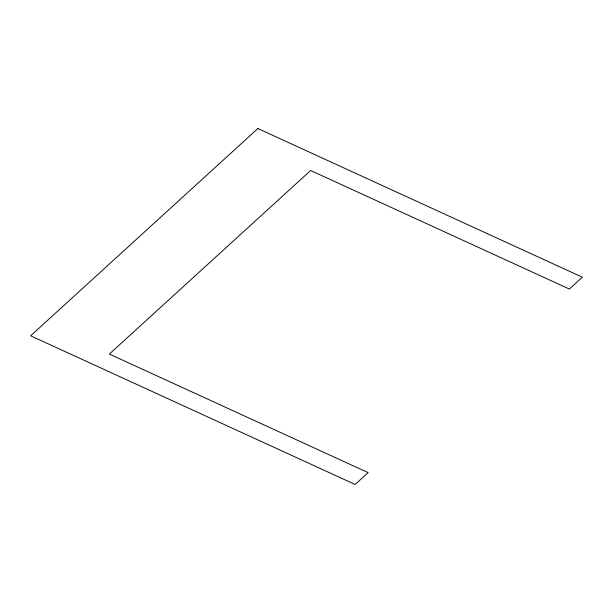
<?xml version="1.0" encoding="UTF-8"?>
<svg xmlns="http://www.w3.org/2000/svg" width="613" height="613" viewBox="0 0 613 613"><rect width="100%" height="100%" fill="white"/><g stroke="black" fill="none" stroke-linecap="round" stroke-linejoin="round"><path stroke-width="0.92" d="M257.881 128.531L30.65 335.801L355.119 484.469L368.106 472.623L109.375 354.076L310.63 170.498L569.362 289.045L582.35 277.199L257.881 128.531"/></g></svg>
